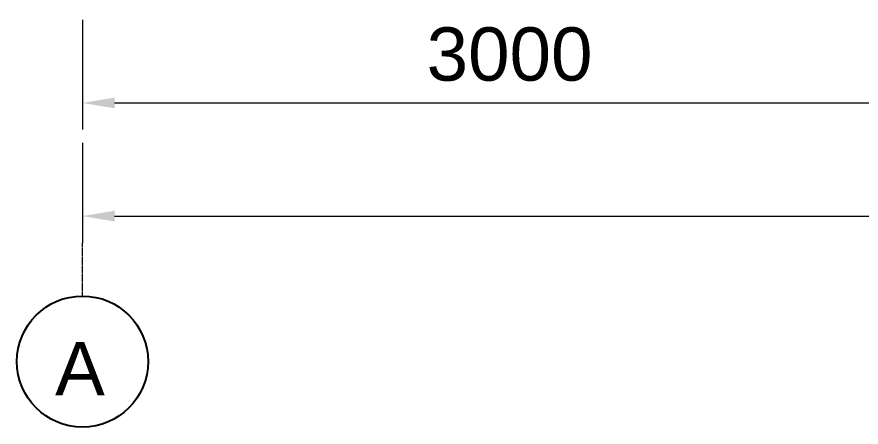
# Model space of a CAD drawing. Header units: millimetres. Extents: x 3220 to 226993, y 817 to 176024.
# Drawn here: x 70393 to 73358, y 71063 to 72506 of the extents above; entities that cross this region are included whole.
import ezdxf

# ---------------------------------------------------------------- set-up
doc = ezdxf.new("R2010")
doc.units = ezdxf.units.MM
doc.linetypes.add('CENTER', pattern=[10.16, 6.35, -1.27, 1.27, -1.27])
doc.styles.add('ARIAL_BOLD', font='arial.ttf')
doc.dimstyles.new('ECHE 75', dxfattribs={"dimscale": 75, "dimtxt": 2.5, "dimasz": 1.5, "dimexe": 1.25, "dimexo": 0.625, "dimgap": 1, "dimtad": 1, "dimdec": 0, "dimtxsty": 'ARIAL_BOLD', "dimcen": 2.5, "dimclrd": 4, "dimclre": 4, "dimclrt": 6, "dimadec": 0, "dimazin": 0, "dimtfac": 1, "dimtdec": 0, "dimtmove": 0, "dimatfit": 3, "dimfxl": 1, "dimlwd": 13, "dimlwe": 13, "dimarcsym": 0})

# ---------------------------------------------------------------- blocks, each defined once
blk = doc.blocks.new('*D539')
at = {"color": 4, "lineweight": 13, "transparency": 16777216}
for p, q in [((70623, 72495.5), (70623, 72109.7)), ((73623, 72495.5), (73623, 72109.7)), ((70735.5, 72203.4), (73510.5, 72203.4))]:
    blk.add_line(p, q, dxfattribs=at)
at = {"color": 4, "transparency": 16777216}
for points in [[(70735.5, 72222.2), (70735.5, 72184.7), (70623, 72203.4)], [(73510.5, 72222.2), (73510.5, 72184.7), (73623, 72203.4)]]:
    blk.add_solid(points, dxfattribs=at)
at = {"layer": 'Defpoints', "color": 0, "transparency": 16777216}
for p in [(70623, 72542.4), (73623, 72542.4), (73623, 72203.4)]:
    blk.add_point(p, dxfattribs=at)
at = {"color": 6, "transparency": 16777216, "insert": (72123, 72374.2), "char_height": 187.5, "attachment_point": 5, "style": 'ARIAL_BOLD'}
blk.add_mtext('3000', dxfattribs=at)
blk = doc.blocks.new('*D544')
at = {"color": 4, "lineweight": 13, "transparency": 16777216}
for p, q in [((70623, 72062.8), (70623, 71711.9)), ((85623, 72062.8), (85623, 71711.9)), ((70735.5, 71805.6), (85510.5, 71805.6))]:
    blk.add_line(p, q, dxfattribs=at)
at = {"color": 4, "transparency": 16777216}
for points in [[(70735.5, 71824.4), (70735.5, 71786.9), (70623, 71805.6)], [(85510.5, 71824.4), (85510.5, 71786.9), (85623, 71805.6)]]:
    blk.add_solid(points, dxfattribs=at)
at = {"layer": 'Defpoints', "color": 0, "transparency": 16777216}
for p in [(70623, 72109.7), (85623, 72109.7), (85623, 71805.6)]:
    blk.add_point(p, dxfattribs=at)
at = {"color": 6, "transparency": 16777216, "insert": (78123, 71976.4), "char_height": 187.5, "attachment_point": 5, "style": 'ARIAL_BOLD'}
blk.add_mtext('15000', dxfattribs=at)

msp = doc.modelspace()

# ---------------------------------------------------------------- linework, layer by layer
at = {"color": 1, "linetype": 'CENTER', "lineweight": 9}
msp.add_line((70623, 71524.4), (70623, 71711.9), dxfattribs=at)
at = {"color": 5}
msp.add_circle((70623, 71293.9), 230.5, dxfattribs=at)

# ---------------------------------------------------------------- texts
at = {"insert": (70614.1, 71269.3), "char_height": 187.5, "attachment_point": 5, "style": 'ARIAL_BOLD'}
msp.add_mtext('A', dxfattribs=at)

# ---------------------------------------------------------------- dimensions: what is measured, and where the dimension line sits
for base, p1, p2, picture, middle in [((73623, 72203.4), (70623, 72542.4), (73623, 72542.4), '*D539', (72123, 72374.2)), ((85623, 71805.6), (70623, 72109.7), (85623, 72109.7), '*D544', (78123, 71976.4))]:
    dim = msp.add_linear_dim(base=base, p1=p1, p2=p2, dimstyle='ECHE 75')
    dim.commit()
    dim.dimension.update_dxf_attribs({"geometry": picture, "text_midpoint": middle})

doc.saveas('drawing.dxf')
